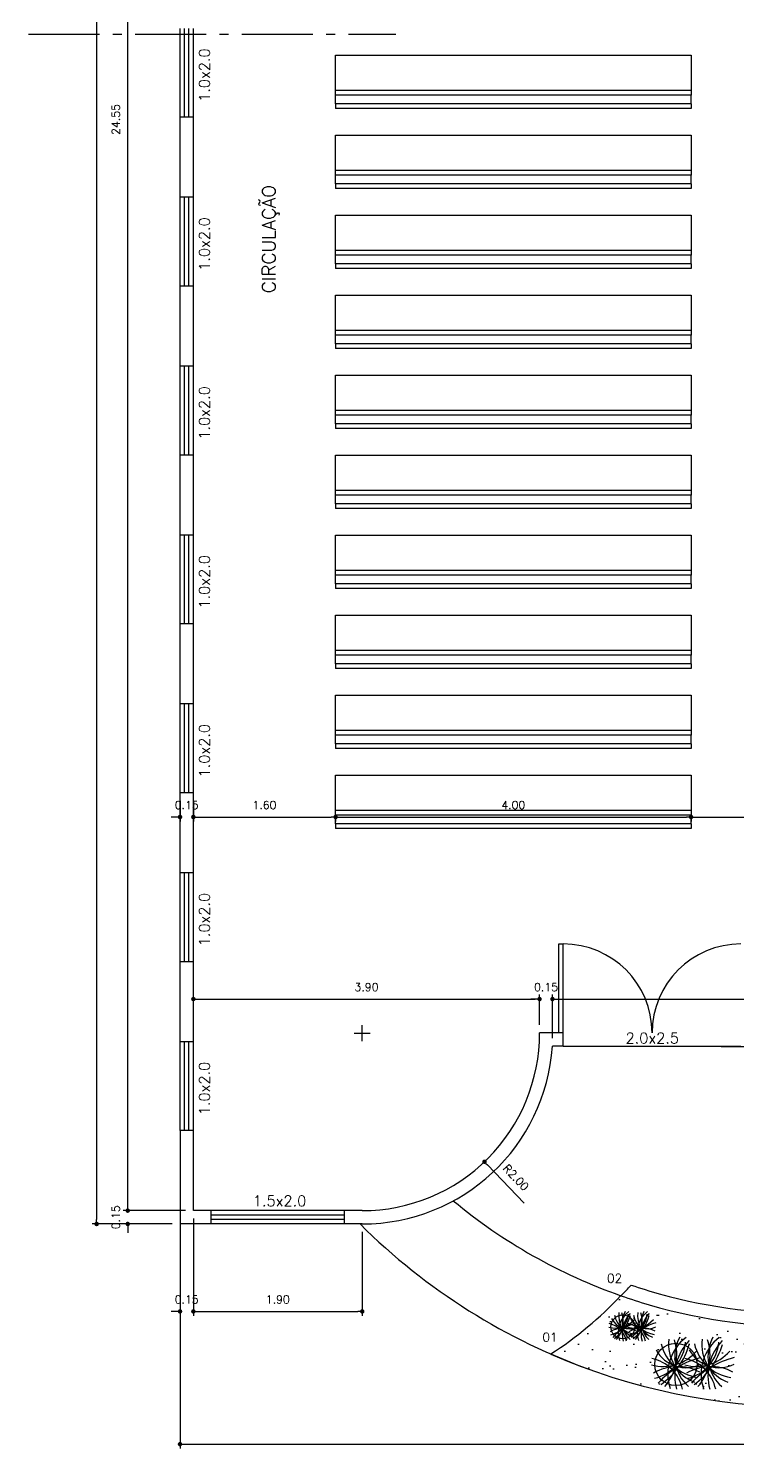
# Model space of a CAD drawing. Extents: x -230.3 to -156.5, y 53.3 to 122.6.
# Drawn here: x -175.35 to -167.37, y 76.69 to 92.67 of the extents above; entities that cross this region are included whole.
import ezdxf
from ezdxf.enums import TextEntityAlignment as Align

# ---------------------------------------------------------------- set-up
doc = ezdxf.new("R2010")
doc.units = 0
doc.header["$MEASUREMENT"] = 0
doc.linetypes.add('DASHDOT', pattern=[1.1, 0.8, -0.15, 0, -0.15])
doc.layers.get('DEFPOINTS').update_dxf_attribs({"linetype": 'CONTINUOUS'})
for name, color, linetype in [('ALVENARIA', 7, 'CONTINUOUS'), ('ALVENARIA1', 44, 'CONTINUOUS'), ('COTA', 1, 'CONTINUOUS'), ('HATCH', 30, 'CONTINUOUS'), ('JAPOR', 142, 'CONTINUOUS'), ('JARDIM', 90, 'CONTINUOUS'), ('TEXTO2', 40, 'CONTINUOUS'), ('TEXTO3', 3, 'CONTINUOUS')]:
    doc.layers.add(name, color=color, linetype=linetype)
doc.styles.add('SIMPLEX', font='SIMPLEX.SHX')
doc.dimstyles.new('DIM50', dxfattribs={"dimtxt": 0.09, "dimasz": 0.05, "dimexe": 0.05, "dimexo": 0.09, "dimgap": 0.09, "dimtad": 1, "dimzin": 0, "dimdsep": 46, "dimtxsty": 'SIMPLEX', "dimblk": 'DOT', "dimcen": 0.09, "dimadec": 0, "dimazin": 0, "dimtfac": 1, "dimtix": 1, "dimtofl": 0, "dimtmove": 2, "dimatfit": 3, "dimldrblk": 'DOT', "dimfxl": 1, "dimtolj": 1, "dimtzin": 0, "dimarcsym": 0})

# ---------------------------------------------------------------- blocks, each defined once
blk = doc.blocks.new('DOT')
at = {"layer": 'ALVENARIA', "color": 0, "linetype": 'ByBlock'}
blk.add_line((-0.5, 0), (-1, 0), dxfattribs=at)
at = {"layer": 'ALVENARIA', "color": 0, "linetype": 'ByBlock', "const_width": 0.5}
blk.add_lwpolyline([(-0.25, 0, 1), (0.25, 0, 1)], format="xyb", close=True, dxfattribs=at)
blk = doc.blocks.new('*D159')
at = {"layer": 'COTA', "color": 0, "lineweight": -2}
for p, q in [((-174.228, 79.417), (-174.228, 79.467)), ((-173.58, 79.367), (-174.278, 79.367)), ((-173.73, 79.217), (-174.278, 79.217)), ((-174.228, 79.167), (-174.228, 79.117))]:
    blk.add_line(p, q, dxfattribs=at)
at = {"layer": 'DEFPOINTS', "color": 0}
for p in [(-174.228, 79.367), (-173.49, 79.367), (-173.64, 79.217)]:
    blk.add_point(p, dxfattribs=at)
at = {"layer": 'COTA', "color": 0, "lineweight": -2, "xscale": 0.05, "yscale": 0.05, "zscale": 0.05}
for p, rotation in [((-174.228, 79.367), 270), ((-174.228, 79.217), 90)]:
    blk.add_blockref('DOT', p, dxfattribs=dict(at, rotation=rotation))
at = {"layer": 'COTA', "color": 0, "insert": (-174.363, 79.292), "char_height": 0.09, "attachment_point": 5, "rotation": 90, "style": 'SIMPLEX'}
blk.add_mtext('\\A1;0.15', dxfattribs=at)
blk = doc.blocks.new('*D160')
at = {"layer": 'COTA', "color": 0, "lineweight": -2}
for p, q in [((-173.58, 103.917), (-174.278, 103.917)), ((-174.228, 79.417), (-174.228, 103.867)), ((-173.58, 79.367), (-174.278, 79.367))]:
    blk.add_line(p, q, dxfattribs=at)
at = {"layer": 'DEFPOINTS', "color": 0}
for p in [(-174.228, 103.917), (-173.49, 103.917), (-173.49, 79.367)]:
    blk.add_point(p, dxfattribs=at)
at = {"layer": 'COTA', "color": 0, "lineweight": -2, "xscale": 0.05, "yscale": 0.05, "zscale": 0.05}
for p, rotation in [((-174.228, 103.917), 90), ((-174.228, 79.367), 270)]:
    blk.add_blockref('DOT', p, dxfattribs=dict(at, rotation=rotation))
at = {"layer": 'COTA', "color": 0, "insert": (-174.363, 91.642), "char_height": 0.09, "attachment_point": 5, "rotation": 90, "style": 'SIMPLEX'}
blk.add_mtext('\\A1;24.55', dxfattribs=at)
blk = doc.blocks.new('*D166')
at = {"layer": 'COTA', "color": 0, "lineweight": -2}
for p, q in [((-173.73, 107.217), (-174.628, 107.217)), ((-174.578, 107.167), (-174.578, 79.267)), ((-173.73, 79.217), (-174.628, 79.217))]:
    blk.add_line(p, q, dxfattribs=at)
at = {"layer": 'DEFPOINTS', "color": 0}
for p in [(-173.64, 107.217), (-174.578, 79.217), (-173.64, 79.217)]:
    blk.add_point(p, dxfattribs=at)
at = {"layer": 'COTA', "color": 0, "lineweight": -2, "xscale": 0.05, "yscale": 0.05, "zscale": 0.05}
for p, rotation in [((-174.578, 107.217), 90), ((-174.578, 79.217), 270)]:
    blk.add_blockref('DOT', p, dxfattribs=dict(at, rotation=rotation))
at = {"layer": 'COTA', "color": 0, "insert": (-174.713, 93.217), "char_height": 0.09, "attachment_point": 5, "rotation": 90, "style": 'SIMPLEX'}
blk.add_mtext('\\A1;28.00', dxfattribs=at)
blk = doc.blocks.new('*D170')
at = {"layer": 'COTA', "color": 0, "lineweight": -2}
for p, q in [((-171.68, 81.362), (-171.5, 81.362)), ((-171.59, 81.272), (-171.59, 81.452)), ((-169.77, 79.45), (-170.18, 79.881))]:
    blk.add_line(p, q, dxfattribs=at)
at = {"layer": 'DEFPOINTS', "color": 0}
for p in [(-171.59, 81.362), (-170.215, 79.917)]:
    blk.add_point(p, dxfattribs=at)
at = {"layer": 'COTA', "color": 0, "lineweight": -2, "xscale": 0.05, "yscale": 0.05, "zscale": 0.05, "rotation": 133.5807314529287}
blk.add_blockref('DOT', (-170.215, 79.917), dxfattribs=at)
at = {"layer": 'COTA', "color": 0, "insert": (-169.86, 79.74), "char_height": 0.09, "attachment_point": 5, "rotation": 313.5807, "style": 'SIMPLEX'}
blk.add_mtext('\\A1;R2.00', dxfattribs=at)
blk = doc.blocks.new('*D175')
at = {"layer": 'COTA', "color": 0, "lineweight": -2}
for p, q in [((-173.49, 79.277), (-173.49, 78.183)), ((-173.64, 79.127), (-173.64, 78.183)), ((-173.69, 78.233), (-173.74, 78.233)), ((-173.44, 78.233), (-173.39, 78.233))]:
    blk.add_line(p, q, dxfattribs=at)
at = {"layer": 'DEFPOINTS', "color": 0}
for p in [(-173.49, 79.367), (-173.64, 79.217), (-173.49, 78.233)]:
    blk.add_point(p, dxfattribs=at)
at = {"layer": 'COTA', "color": 0, "lineweight": -2, "xscale": 0.05, "yscale": 0.05, "zscale": 0.05}
blk.add_blockref('DOT', (-173.64, 78.233), dxfattribs=at)
at = {"layer": 'COTA', "color": 0, "lineweight": -2, "xscale": 0.05, "yscale": 0.05, "zscale": 0.05, "rotation": 180}
blk.add_blockref('DOT', (-173.49, 78.233), dxfattribs=at)
at = {"layer": 'COTA', "color": 0, "insert": (-173.565, 78.368), "char_height": 0.09, "attachment_point": 5, "style": 'SIMPLEX'}
blk.add_mtext('\\A1;0.15', dxfattribs=at)
blk = doc.blocks.new('*D176')
at = {"layer": 'COTA', "color": 0, "lineweight": -2}
for p, q in [((-173.49, 79.277), (-173.49, 78.183)), ((-171.59, 79.127), (-171.59, 78.183)), ((-173.44, 78.233), (-171.64, 78.233))]:
    blk.add_line(p, q, dxfattribs=at)
at = {"layer": 'DEFPOINTS', "color": 0}
for p in [(-173.49, 79.367), (-171.59, 79.217), (-171.59, 78.233)]:
    blk.add_point(p, dxfattribs=at)
at = {"layer": 'COTA', "color": 0, "lineweight": -2, "xscale": 0.05, "yscale": 0.05, "zscale": 0.05, "rotation": 180}
blk.add_blockref('DOT', (-173.49, 78.233), dxfattribs=at)
at = {"layer": 'COTA', "color": 0, "lineweight": -2, "xscale": 0.05, "yscale": 0.05, "zscale": 0.05}
blk.add_blockref('DOT', (-171.59, 78.233), dxfattribs=at)
at = {"layer": 'COTA', "color": 0, "insert": (-172.54, 78.368), "char_height": 0.09, "attachment_point": 5, "style": 'SIMPLEX'}
blk.add_mtext('\\A1;1.90', dxfattribs=at)
blk = doc.blocks.new('*D177')
at = {"layer": 'COTA', "color": 0, "lineweight": -2}
for p, q in [((-173.64, 79.277), (-173.64, 76.69)), ((-159.64, 79.127), (-159.64, 76.69)), ((-173.59, 76.74), (-159.69, 76.74))]:
    blk.add_line(p, q, dxfattribs=at)
at = {"layer": 'DEFPOINTS', "color": 0}
for p in [(-173.64, 79.367), (-159.64, 79.217), (-159.64, 76.74)]:
    blk.add_point(p, dxfattribs=at)
at = {"layer": 'COTA', "color": 0, "lineweight": -2, "xscale": 0.05, "yscale": 0.05, "zscale": 0.05, "rotation": 180}
blk.add_blockref('DOT', (-173.64, 76.74), dxfattribs=at)
at = {"layer": 'COTA', "color": 0, "lineweight": -2, "xscale": 0.05, "yscale": 0.05, "zscale": 0.05}
blk.add_blockref('DOT', (-159.64, 76.74), dxfattribs=at)
at = {"layer": 'COTA', "color": 0, "insert": (-166.64, 76.875), "char_height": 0.09, "attachment_point": 5, "style": 'SIMPLEX'}
blk.add_mtext('\\A1;14.00', dxfattribs=at)
blk = doc.blocks.new('*D181')
at = {"layer": 'COTA', "color": 0, "lineweight": -2}
for p, q in [((-173.49, 81.357), (-173.49, 81.797)), ((-173.44, 81.747), (-169.645, 81.747)), ((-169.595, 81.457), (-169.595, 81.797))]:
    blk.add_line(p, q, dxfattribs=at)
at = {"layer": 'DEFPOINTS', "color": 0}
for p in [(-169.595, 81.747), (-169.595, 81.367), (-173.49, 81.267)]:
    blk.add_point(p, dxfattribs=at)
at = {"layer": 'COTA', "color": 0, "lineweight": -2, "xscale": 0.05, "yscale": 0.05, "zscale": 0.05, "rotation": 180}
blk.add_blockref('DOT', (-173.49, 81.747), dxfattribs=at)
at = {"layer": 'COTA', "color": 0, "lineweight": -2, "xscale": 0.05, "yscale": 0.05, "zscale": 0.05}
blk.add_blockref('DOT', (-169.595, 81.747), dxfattribs=at)
at = {"layer": 'COTA', "color": 0, "insert": (-171.542, 81.882), "char_height": 0.09, "attachment_point": 5, "style": 'SIMPLEX'}
blk.add_mtext('\\A1;3.90', dxfattribs=at)
blk = doc.blocks.new('*D182')
at = {"layer": 'COTA', "color": 0, "lineweight": -2}
for p, q in [((-169.645, 81.747), (-169.695, 81.747)), ((-169.595, 81.457), (-169.595, 81.797)), ((-169.45, 81.307), (-169.45, 81.797)), ((-169.4, 81.747), (-169.35, 81.747))]:
    blk.add_line(p, q, dxfattribs=at)
at = {"layer": 'DEFPOINTS', "color": 0}
for p in [(-169.45, 81.747), (-169.595, 81.367), (-169.45, 81.217)]:
    blk.add_point(p, dxfattribs=at)
at = {"layer": 'COTA', "color": 0, "lineweight": -2, "xscale": 0.05, "yscale": 0.05, "zscale": 0.05}
blk.add_blockref('DOT', (-169.595, 81.747), dxfattribs=at)
at = {"layer": 'COTA', "color": 0, "lineweight": -2, "xscale": 0.05, "yscale": 0.05, "zscale": 0.05, "rotation": 180}
blk.add_blockref('DOT', (-169.45, 81.747), dxfattribs=at)
at = {"layer": 'COTA', "color": 0, "insert": (-169.522, 81.882), "char_height": 0.09, "attachment_point": 5, "style": 'SIMPLEX'}
blk.add_mtext('\\A1;0.15', dxfattribs=at)
blk = doc.blocks.new('*D183')
at = {"layer": 'COTA', "color": 0, "lineweight": -2}
for p, q in [((-169.45, 81.307), (-169.45, 81.797)), ((-169.4, 81.747), (-163.88, 81.747)), ((-163.83, 81.307), (-163.83, 81.797))]:
    blk.add_line(p, q, dxfattribs=at)
at = {"layer": 'DEFPOINTS', "color": 0}
for p in [(-163.83, 81.747), (-169.45, 81.217), (-163.83, 81.217)]:
    blk.add_point(p, dxfattribs=at)
at = {"layer": 'COTA', "color": 0, "lineweight": -2, "xscale": 0.05, "yscale": 0.05, "zscale": 0.05, "rotation": 180}
blk.add_blockref('DOT', (-169.45, 81.747), dxfattribs=at)
at = {"layer": 'COTA', "color": 0, "lineweight": -2, "xscale": 0.05, "yscale": 0.05, "zscale": 0.05}
blk.add_blockref('DOT', (-163.83, 81.747), dxfattribs=at)
at = {"layer": 'COTA', "color": 0, "insert": (-166.64, 81.882), "char_height": 0.09, "attachment_point": 5, "style": 'SIMPLEX'}
blk.add_mtext('\\A1;5.62', dxfattribs=at)
blk = doc.blocks.new('*D187')
at = {"layer": 'COTA', "color": 0, "lineweight": -2}
for p, q in [((-167.55, 81.212), (-167.058, 81.212)), ((-167.108, 78.275), (-167.108, 81.162)), ((-166.821, 78.225), (-167.158, 78.225))]:
    blk.add_line(p, q, dxfattribs=at)
at = {"layer": 'DEFPOINTS', "color": 0}
for p in [(-167.64, 81.212), (-167.108, 81.212), (-166.731, 78.225)]:
    blk.add_point(p, dxfattribs=at)
at = {"layer": 'COTA', "color": 0, "lineweight": -2, "xscale": 0.05, "yscale": 0.05, "zscale": 0.05}
for p, rotation in [((-167.108, 81.212), 90), ((-167.108, 78.225), 270)]:
    blk.add_blockref('DOT', p, dxfattribs=dict(at, rotation=rotation))
at = {"layer": 'COTA', "color": 0, "insert": (-167.243, 79.719), "char_height": 0.09, "attachment_point": 5, "rotation": 90, "style": 'SIMPLEX'}
blk.add_mtext('\\A1;2.99', dxfattribs=at)
blk = doc.blocks.new('*D192')
at = {"layer": 'COTA', "color": 0, "lineweight": -2}
for p, q in [((-173.64, 83.977), (-173.64, 83.745)), ((-173.49, 83.977), (-173.49, 83.745)), ((-173.69, 83.795), (-173.74, 83.795)), ((-173.44, 83.795), (-173.39, 83.795))]:
    blk.add_line(p, q, dxfattribs=at)
at = {"layer": 'DEFPOINTS', "color": 0}
for p in [(-173.64, 84.067), (-173.49, 84.067), (-173.49, 83.795)]:
    blk.add_point(p, dxfattribs=at)
at = {"layer": 'COTA', "color": 0, "lineweight": -2, "xscale": 0.05, "yscale": 0.05, "zscale": 0.05}
blk.add_blockref('DOT', (-173.64, 83.795), dxfattribs=at)
at = {"layer": 'COTA', "color": 0, "lineweight": -2, "xscale": 0.05, "yscale": 0.05, "zscale": 0.05, "rotation": 180}
blk.add_blockref('DOT', (-173.49, 83.795), dxfattribs=at)
at = {"layer": 'COTA', "color": 0, "insert": (-173.565, 83.93), "char_height": 0.09, "attachment_point": 5, "style": 'SIMPLEX'}
blk.add_mtext('\\A1;0.15', dxfattribs=at)
blk = doc.blocks.new('*D193')
at = {"layer": 'COTA', "color": 0, "lineweight": -2}
for p, q in [((-173.49, 83.977), (-173.49, 83.745)), ((-173.44, 83.795), (-171.94, 83.795)), ((-171.89, 83.777), (-171.89, 83.745))]:
    blk.add_line(p, q, dxfattribs=at)
at = {"layer": 'DEFPOINTS', "color": 0}
for p in [(-173.49, 84.067), (-171.89, 83.867), (-171.89, 83.795)]:
    blk.add_point(p, dxfattribs=at)
at = {"layer": 'COTA', "color": 0, "lineweight": -2, "xscale": 0.05, "yscale": 0.05, "zscale": 0.05, "rotation": 180}
blk.add_blockref('DOT', (-173.49, 83.795), dxfattribs=at)
at = {"layer": 'COTA', "color": 0, "lineweight": -2, "xscale": 0.05, "yscale": 0.05, "zscale": 0.05}
blk.add_blockref('DOT', (-171.89, 83.795), dxfattribs=at)
at = {"layer": 'COTA', "color": 0, "insert": (-172.69, 83.93), "char_height": 0.09, "attachment_point": 5, "style": 'SIMPLEX'}
blk.add_mtext('\\A1;1.60', dxfattribs=at)
blk = doc.blocks.new('*D194')
at = {"layer": 'COTA', "color": 0, "lineweight": -2}
for p, q in [((-171.89, 83.777), (-171.89, 83.745)), ((-171.84, 83.795), (-167.94, 83.795)), ((-167.89, 83.777), (-167.89, 83.745))]:
    blk.add_line(p, q, dxfattribs=at)
at = {"layer": 'DEFPOINTS', "color": 0}
for p in [(-171.89, 83.867), (-167.89, 83.867), (-167.89, 83.795)]:
    blk.add_point(p, dxfattribs=at)
at = {"layer": 'COTA', "color": 0, "lineweight": -2, "xscale": 0.05, "yscale": 0.05, "zscale": 0.05, "rotation": 180}
blk.add_blockref('DOT', (-171.89, 83.795), dxfattribs=at)
at = {"layer": 'COTA', "color": 0, "lineweight": -2, "xscale": 0.05, "yscale": 0.05, "zscale": 0.05}
blk.add_blockref('DOT', (-167.89, 83.795), dxfattribs=at)
at = {"layer": 'COTA', "color": 0, "insert": (-169.89, 83.93), "char_height": 0.09, "attachment_point": 5, "style": 'SIMPLEX'}
blk.add_mtext('\\A1;4.00', dxfattribs=at)
blk = doc.blocks.new('*D195')
at = {"layer": 'COTA', "color": 0, "lineweight": -2}
for p, q in [((-167.89, 83.777), (-167.89, 83.745)), ((-167.84, 83.795), (-165.44, 83.795)), ((-165.39, 83.777), (-165.39, 83.745))]:
    blk.add_line(p, q, dxfattribs=at)
at = {"layer": 'DEFPOINTS', "color": 0}
for p in [(-167.89, 83.867), (-165.39, 83.867), (-165.39, 83.795)]:
    blk.add_point(p, dxfattribs=at)
at = {"layer": 'COTA', "color": 0, "lineweight": -2, "xscale": 0.05, "yscale": 0.05, "zscale": 0.05, "rotation": 180}
blk.add_blockref('DOT', (-167.89, 83.795), dxfattribs=at)
at = {"layer": 'COTA', "color": 0, "lineweight": -2, "xscale": 0.05, "yscale": 0.05, "zscale": 0.05}
blk.add_blockref('DOT', (-165.39, 83.795), dxfattribs=at)
at = {"layer": 'COTA', "color": 0, "insert": (-166.64, 83.93), "char_height": 0.09, "attachment_point": 5, "style": 'SIMPLEX'}
blk.add_mtext('\\A1;2.50', dxfattribs=at)

msp = doc.modelspace()

# ---------------------------------------------------------------- hatches: boundary and pattern name
at = {"layer": 'JARDIM'}
h = msp.add_hatch(dxfattribs=at)
h.set_pattern_fill('AR-SAND', color=256, scale=0.2, style=0)
h.set_pattern_definition([(37.5, (28.5661, -12.92603), (-0.01259867, 0.38536475), [0, -0.304, 0, -0.34, 0, -0.325]), (7.5, (28.5661, -12.92603), (0.3539553, 0.5644292), [0, -0.164, 0, -0.274, 0, -0.105]), (327.5, (28.3201, -12.92603), (0.62282837, 0.0011318), [0, -0.1, 0, -0.36, 0, -0.47]), (317.5, (28.3201, -12.92603), (0.6012253, 0.1755351), [0, -0.05, 0, -0.236, 0, -0.27])])
h.paths.add_polyline_path([(-163.812, 77.754, -0.062084), (-164.6, 78.41, -0.013639), (-164.919, 78.308, -0.142725), (-168.36, 78.308, -0.013639), (-168.68, 78.41, -0.062084), (-169.468, 77.754, 0.209352)])
h.paths.add_polyline_path([(-166.486, 77.534, -0.002161), (-166.484, 77.536, -0.002823), (-166.484, 77.533, -0.146758), (-166.427, 77.481, 0.021245), (-166.411, 77.498, 0.069163), (-166.371, 77.431, -0.076944), (-166.334, 77.512, -0.014578), (-166.33, 77.527, -0.095675), (-166.332, 77.411, 0.001619), (-166.33, 77.411, -0.106848), (-166.271, 77.536, -0.133367), (-166.325, 77.413, 0.026735), (-166.297, 77.424, -0.016426), (-166.314, 77.398, -0.046329), (-166.257, 77.391, -0.066861), (-166.315, 77.396, -0.019552), (-166.338, 77.367, 0.006687), (-166.338, 77.358, 0.005097), (-166.341, 77.362, -0.00795), (-166.351, 77.351, -0.045961), (-166.379, 77.301, -0.042346), (-166.383, 77.351, 0.031568), (-166.435, 77.303, -0.01891), (-166.453, 77.311, -0.6501), (-166.679, 77.412, -0.550393)], flags=16)
h.paths.add_polyline_path([(-166.546, 77.512, -0.014578), (-166.543, 77.527, -0.097754), (-166.545, 77.408, 0.007837), (-166.543, 77.4, 0.011576), (-166.534, 77.398, -0.052184), (-166.47, 77.391, -0.066861), (-166.528, 77.396, -0.030703), (-166.564, 77.351, -0.045961), (-166.591, 77.301, -0.191317)], flags=0)
h.paths.add_polyline_path([(-167.558, 77.601, -0.066861), (-167.659, 77.61, -0.019552), (-167.699, 77.558, 0.006687), (-167.7, 77.542, 0.005097), (-167.705, 77.549, -0.00795), (-167.723, 77.529, -0.045961), (-167.771, 77.443, -0.042346), (-167.778, 77.529, 0.031568), (-167.87, 77.446, -0.01891), (-167.901, 77.46, -0.6501), (-168.299, 77.637, -0.550393), (-167.959, 77.852, -0.002161), (-167.956, 77.856, -0.002823), (-167.957, 77.851, -0.146758), (-167.856, 77.758, 0.021245), (-167.828, 77.789, 0.069163), (-167.758, 77.671, -0.076944), (-167.692, 77.814, -0.014578), (-167.686, 77.84, -0.095675), (-167.689, 77.635, 0.001619), (-167.686, 77.636, -0.106848), (-167.582, 77.856, -0.133367), (-167.676, 77.639, 0.026735), (-167.627, 77.658, -0.016426), (-167.657, 77.612, -0.046329)], flags=16)
h.paths.add_polyline_path([(-166.18, 77.693, -0.550393), (-165.849, 77.903, -0.002161), (-165.846, 77.907, -0.002823), (-165.846, 77.902, -0.146758), (-165.748, 77.812, 0.021245), (-165.72, 77.842, 0.069163), (-165.652, 77.727, -0.076944), (-165.587, 77.866, -0.014578), (-165.582, 77.891, -0.095675), (-165.585, 77.691, 0.001619), (-165.582, 77.692, -0.106848), (-165.481, 77.907, -0.133367), (-165.573, 77.695, 0.026735), (-165.524, 77.714, -0.016426), (-165.554, 77.669, -0.046329), (-165.457, 77.657, -0.066861), (-165.555, 77.666, -0.019552), (-165.594, 77.615, 0.006687), (-165.595, 77.6, 0.005097), (-165.601, 77.607, -0.00795), (-165.618, 77.588, -0.045961), (-165.665, 77.503, -0.042346), (-165.672, 77.588, 0.031568), (-165.762, 77.506, -0.01891), (-165.792, 77.521, -0.6501)], flags=16)
h.paths.add_polyline_path([(-165.953, 77.866, -0.014578), (-165.947, 77.891, -0.097754), (-165.951, 77.687, 0.007837), (-165.948, 77.674, 0.011576), (-165.931, 77.669, -0.052184), (-165.822, 77.657, -0.066861), (-165.921, 77.666, -0.030703), (-165.983, 77.588, -0.045961), (-166.03, 77.503, -0.191317)], flags=0)
h.paths.add_polyline_path([(-168.033, 77.61, -0.030703), (-168.097, 77.529, -0.045961), (-168.145, 77.443, -0.191317), (-168.066, 77.814, -0.014578), (-168.06, 77.84, -0.097754), (-168.064, 77.631, 0.007837), (-168.061, 77.617, 0.011576), (-168.044, 77.612, -0.052184), (-167.932, 77.601, -0.066861)], flags=16)
h.paths.add_polyline_path([(-168.372, 78.038, -0.066861), (-168.429, 78.043, -0.019552), (-168.452, 78.013, 0.006687), (-168.453, 78.005, 0.005097), (-168.456, 78.009, -0.00795), (-168.466, 77.997, -0.045961), (-168.493, 77.948, -0.042346), (-168.497, 77.997, 0.031568), (-168.55, 77.95, -0.01891), (-168.567, 77.958, -0.6501), (-168.793, 78.059, -0.550393), (-168.6, 78.181, -0.002161), (-168.598, 78.183, -0.002823), (-168.599, 78.18, -0.146758), (-168.542, 78.128, 0.021245), (-168.525, 78.145, 0.069163), (-168.486, 78.078, -0.076944), (-168.448, 78.159, -0.014578), (-168.445, 78.174, -0.095675), (-168.447, 78.058, 0.001619), (-168.445, 78.058, -0.106848), (-168.386, 78.183, -0.133367), (-168.439, 78.06, 0.026735), (-168.411, 78.071, -0.016426), (-168.428, 78.044, -0.046329)], flags=16)
h.paths.add_polyline_path([(-168.584, 78.038, -0.066861), (-168.642, 78.043, -0.030703), (-168.678, 77.997, -0.045961), (-168.706, 77.948, -0.191317), (-168.661, 78.159, -0.014578), (-168.657, 78.174, -0.097754), (-168.66, 78.055, 0.007837), (-168.658, 78.047, 0.011576), (-168.648, 78.045, -0.052184)], flags=0)
h.paths.add_polyline_path([(-164.889, 78.073, -0.002161), (-164.887, 78.075, -0.002823), (-164.888, 78.072, -0.146758), (-164.831, 78.02, 0.021245), (-164.814, 78.037, 0.069163), (-164.775, 77.97, -0.076944), (-164.737, 78.051, -0.014578), (-164.734, 78.066, -0.095675), (-164.736, 77.95, 0.001619), (-164.734, 77.95, -0.106848), (-164.675, 78.075, -0.133367), (-164.728, 77.952, 0.026735), (-164.7, 77.963, -0.016426), (-164.717, 77.937, -0.046329), (-164.661, 77.93, -0.066861), (-164.718, 77.935, -0.019552), (-164.741, 77.906, 0.006687), (-164.742, 77.897, 0.005097), (-164.745, 77.901, -0.00795), (-164.755, 77.889, -0.045961), (-164.782, 77.84, -0.042346), (-164.786, 77.89, 0.031568), (-164.839, 77.842, -0.01891), (-164.856, 77.85, -0.6501), (-165.082, 77.951, -0.550393)], flags=16)
h.paths.add_polyline_path([(-164.95, 78.051, -0.014578), (-164.946, 78.066, -0.097754), (-164.949, 77.947, 0.007837), (-164.947, 77.939, 0.011576), (-164.937, 77.937, -0.052184), (-164.874, 77.93, -0.066861), (-164.931, 77.935, -0.030703), (-164.967, 77.889, -0.045961), (-164.995, 77.84, -0.191317)], flags=0)
h.paths.add_polyline_path([(-166.942, 77.639), (-166.936, 78.049), (-166.801, 78.047), (-166.807, 77.637)], flags=24)

# ---------------------------------------------------------------- linework, layer by layer
at = {"layer": 'ALVENARIA', "linetype": 'DASHDOT'}
msp.add_line((-175.346, 92.603), (-171.211, 92.603), dxfattribs=at)
at = {"layer": 'ALVENARIA'}
for p, q in [((-173.49, 91.667), (-173.64, 91.667)), ((-173.64, 90.767), (-173.64, 91.667)), ((-173.49, 90.767), (-173.49, 91.667)), ((-173.49, 90.767), (-173.64, 90.767)), ((-173.49, 89.767), (-173.64, 89.767)), ((-173.64, 88.867), (-173.64, 89.767)), ((-173.49, 88.867), (-173.49, 89.767)), ((-173.49, 88.867), (-173.64, 88.867)), ((-173.64, 86.967), (-173.64, 87.867)), ((-173.49, 87.867), (-173.64, 87.867)), ((-173.49, 86.967), (-173.49, 87.867)), ((-173.49, 86.967), (-173.64, 86.967)), ((-173.64, 85.067), (-173.64, 85.967)), ((-173.49, 85.967), (-173.64, 85.967)), ((-173.49, 85.067), (-173.49, 85.967)), ((-173.49, 85.067), (-173.64, 85.067)), ((-173.64, 83.167), (-173.64, 84.067)), ((-173.49, 84.067), (-173.64, 84.067)), ((-173.49, 83.167), (-173.49, 84.067)), ((-173.49, 83.167), (-173.64, 83.167)), ((-173.64, 81.267), (-173.64, 82.167)), ((-173.49, 82.167), (-173.64, 82.167)), ((-173.49, 81.267), (-173.49, 82.167)), ((-169.329, 81.367), (-169.595, 81.367)), ((-169.329, 81.217), (-169.329, 81.367)), ((-173.49, 81.267), (-173.64, 81.267)), ((-169.329, 81.217), (-169.45, 81.217)), ((-173.64, 80.267), (-173.64, 79.217)), ((-173.49, 80.267), (-173.64, 80.267)), ((-173.49, 79.367), (-173.49, 80.267)), ((-173.29, 79.367), (-173.49, 79.367)), ((-173.29, 79.217), (-173.29, 79.367)), ((-171.79, 79.222), (-171.79, 79.372)), ((-171.59, 79.367), (-171.79, 79.367)), ((-173.29, 79.217), (-173.64, 79.217)), ((-171.59, 79.217), (-171.79, 79.217))]:
    msp.add_line(p, q, dxfattribs=at)
for centre, radius, start, end in [((-171.59, 81.362), 1.995, 270, 0.1388), ((-171.59, 81.362), 2.145, 270, 356.1197), ((-171.59, 81.362), 4.145, 314.5924, 316.8844), ((-166.64, 84.212), 6, 251.2955, 254.4579), ((-166.64, 84.212), 6, 254.4579, 288.7045), ((-166.64, 84.212), 6.15, 250.629, 253.7546), ((-166.64, 84.212), 6.15, 253.7546, 289.371)]:
    msp.add_arc(centre, radius, start, end, dxfattribs=at)
at = {"layer": 'ALVENARIA1'}
msp.add_line((-169.329, 81.217), (-167.329, 81.217), dxfattribs=at)
for centre, radius, start, end in [((-166.64, 84.212), 6.15, 230.3396, 250.629), ((-166.64, 84.212), 7.05, 225.1158, 250.629), ((-171.706, 81.244), 4.145, 302.6739, 316.8844), ((-166.64, 84.212), 7.05, 246.3515, 293.6485)]:
    msp.add_arc(centre, radius, start, end, dxfattribs=at)
at = {"layer": 'HATCH'}
for p, q in [((-171.89, 92.367), (-167.89, 92.367)), ((-171.89, 91.917), (-171.89, 92.367)), ((-167.89, 92.367), (-167.89, 91.917)), ((-167.89, 91.967), (-171.89, 91.967)), ((-167.89, 91.917), (-171.89, 91.917)), ((-171.89, 91.817), (-171.89, 91.917)), ((-167.89, 91.817), (-167.89, 91.917)), ((-167.89, 91.817), (-171.89, 91.817)), ((-171.89, 91.817), (-171.89, 91.767)), ((-167.89, 91.767), (-171.89, 91.767)), ((-167.89, 91.817), (-167.89, 91.767)), ((-171.89, 91.467), (-167.89, 91.467)), ((-171.89, 91.017), (-171.89, 91.467)), ((-167.89, 91.467), (-167.89, 91.017)), ((-167.89, 91.067), (-171.89, 91.067)), ((-167.89, 91.017), (-171.89, 91.017)), ((-171.89, 90.917), (-171.89, 91.017)), ((-167.89, 90.917), (-171.89, 90.917)), ((-171.89, 90.917), (-171.89, 90.867)), ((-167.89, 90.917), (-167.89, 91.017)), ((-167.89, 90.917), (-167.89, 90.867)), ((-167.89, 90.867), (-171.89, 90.867)), ((-171.89, 90.567), (-167.89, 90.567)), ((-171.89, 90.117), (-171.89, 90.567)), ((-167.89, 90.567), (-167.89, 90.117)), ((-167.89, 90.167), (-171.89, 90.167)), ((-167.89, 90.117), (-171.89, 90.117)), ((-171.89, 90.017), (-171.89, 90.117)), ((-167.89, 90.017), (-167.89, 90.117)), ((-167.89, 90.017), (-171.89, 90.017)), ((-171.89, 90.017), (-171.89, 89.967)), ((-167.89, 89.967), (-171.89, 89.967)), ((-167.89, 90.017), (-167.89, 89.967)), ((-171.89, 89.667), (-167.89, 89.667)), ((-171.89, 89.217), (-171.89, 89.667)), ((-167.89, 89.667), (-167.89, 89.217)), ((-167.89, 89.267), (-171.89, 89.267)), ((-167.89, 89.217), (-171.89, 89.217)), ((-171.89, 89.117), (-171.89, 89.217)), ((-167.89, 89.117), (-167.89, 89.217)), ((-167.89, 89.117), (-171.89, 89.117)), ((-171.89, 89.117), (-171.89, 89.067)), ((-167.89, 89.067), (-171.89, 89.067)), ((-167.89, 89.117), (-167.89, 89.067)), ((-171.89, 88.767), (-167.89, 88.767)), ((-171.89, 88.317), (-171.89, 88.767)), ((-167.89, 88.767), (-167.89, 88.317)), ((-167.89, 88.367), (-171.89, 88.367)), ((-167.89, 88.317), (-171.89, 88.317)), ((-171.89, 88.217), (-171.89, 88.317)), ((-167.89, 88.217), (-171.89, 88.217)), ((-171.89, 88.217), (-171.89, 88.167)), ((-167.89, 88.217), (-167.89, 88.317)), ((-167.89, 88.217), (-167.89, 88.167)), ((-167.89, 88.167), (-171.89, 88.167)), ((-171.89, 87.867), (-167.89, 87.867)), ((-171.89, 87.417), (-171.89, 87.867)), ((-167.89, 87.867), (-167.89, 87.417)), ((-167.89, 87.467), (-171.89, 87.467)), ((-167.89, 87.417), (-171.89, 87.417)), ((-171.89, 87.317), (-171.89, 87.417)), ((-167.89, 87.317), (-167.89, 87.417)), ((-167.89, 87.317), (-171.89, 87.317)), ((-171.89, 87.317), (-171.89, 87.267)), ((-167.89, 87.267), (-171.89, 87.267)), ((-167.89, 87.317), (-167.89, 87.267)), ((-171.89, 86.967), (-167.89, 86.967)), ((-171.89, 86.517), (-171.89, 86.967)), ((-167.89, 86.967), (-167.89, 86.517)), ((-167.89, 86.567), (-171.89, 86.567)), ((-167.89, 86.517), (-171.89, 86.517)), ((-171.89, 86.417), (-171.89, 86.517)), ((-167.89, 86.417), (-167.89, 86.517)), ((-167.89, 86.417), (-171.89, 86.417)), ((-171.89, 86.417), (-171.89, 86.367)), ((-167.89, 86.367), (-171.89, 86.367)), ((-167.89, 86.417), (-167.89, 86.367)), ((-171.89, 86.067), (-167.89, 86.067)), ((-171.89, 85.617), (-171.89, 86.067)), ((-167.89, 86.067), (-167.89, 85.617)), ((-167.89, 85.667), (-171.89, 85.667)), ((-167.89, 85.617), (-171.89, 85.617)), ((-171.89, 85.517), (-171.89, 85.617)), ((-167.89, 85.517), (-171.89, 85.517)), ((-171.89, 85.517), (-171.89, 85.467)), ((-167.89, 85.517), (-167.89, 85.617)), ((-167.89, 85.517), (-167.89, 85.467)), ((-167.89, 85.467), (-171.89, 85.467)), ((-171.89, 85.167), (-167.89, 85.167)), ((-171.89, 84.717), (-171.89, 85.167)), ((-167.89, 85.167), (-167.89, 84.717)), ((-167.89, 84.767), (-171.89, 84.767)), ((-167.89, 84.717), (-171.89, 84.717)), ((-171.89, 84.617), (-171.89, 84.717)), ((-167.89, 84.617), (-167.89, 84.717)), ((-167.89, 84.617), (-171.89, 84.617)), ((-171.89, 84.617), (-171.89, 84.567)), ((-167.89, 84.567), (-171.89, 84.567)), ((-167.89, 84.617), (-167.89, 84.567)), ((-171.89, 84.267), (-167.89, 84.267)), ((-171.89, 83.817), (-171.89, 84.267)), ((-167.89, 84.267), (-167.89, 83.817)), ((-167.89, 83.867), (-171.89, 83.867)), ((-167.89, 83.817), (-171.89, 83.817)), ((-171.89, 83.717), (-171.89, 83.817)), ((-167.89, 83.717), (-167.89, 83.817)), ((-167.89, 83.717), (-171.89, 83.717)), ((-171.89, 83.717), (-171.89, 83.667)), ((-167.89, 83.667), (-171.89, 83.667)), ((-167.89, 83.717), (-167.89, 83.667))]:
    msp.add_line(p, q, dxfattribs=at)
at = {"layer": 'JAPOR'}
for p, q in [((-173.64, 91.667), (-173.64, 92.667)), ((-173.59, 91.667), (-173.59, 92.667)), ((-173.54, 91.667), (-173.54, 92.667)), ((-173.49, 91.667), (-173.49, 92.667)), ((-173.64, 89.767), (-173.64, 90.767)), ((-173.59, 89.767), (-173.59, 90.767)), ((-173.54, 89.767), (-173.54, 90.767)), ((-173.49, 89.767), (-173.49, 90.767)), ((-173.64, 87.867), (-173.64, 88.867)), ((-173.59, 87.867), (-173.59, 88.867)), ((-173.54, 87.867), (-173.54, 88.867)), ((-173.54, 87.867), (-173.54, 88.867)), ((-173.49, 87.867), (-173.49, 88.867)), ((-173.64, 85.967), (-173.64, 86.967)), ((-173.59, 85.967), (-173.59, 86.967)), ((-173.54, 85.967), (-173.54, 86.967)), ((-173.49, 85.967), (-173.49, 86.967)), ((-173.64, 84.067), (-173.64, 85.067)), ((-173.59, 84.067), (-173.59, 85.067)), ((-173.54, 84.067), (-173.54, 85.067)), ((-173.49, 84.067), (-173.49, 85.067)), ((-173.64, 82.167), (-173.64, 83.167)), ((-173.59, 82.167), (-173.59, 83.167)), ((-173.54, 82.167), (-173.54, 83.167)), ((-173.49, 82.167), (-173.49, 83.167)), ((-169.379, 81.367), (-169.379, 82.367)), ((-169.379, 82.367), (-169.329, 82.367)), ((-169.329, 81.367), (-169.329, 82.367)), ((-173.64, 80.267), (-173.64, 81.267)), ((-173.59, 80.267), (-173.59, 81.267)), ((-173.54, 80.267), (-173.54, 81.267)), ((-173.49, 80.267), (-173.49, 81.267)), ((-171.79, 79.367), (-173.29, 79.367)), ((-171.79, 79.317), (-173.29, 79.317)), ((-171.79, 79.267), (-173.29, 79.267)), ((-171.79, 79.217), (-173.29, 79.217))]:
    msp.add_line(p, q, dxfattribs=at)
for centre, start, end in [((-169.329, 81.367), 0, 90), ((-167.329, 81.367), 90, 180)]:
    msp.add_arc(centre, 1, start, end, dxfattribs=at)
at = {"layer": 'JARDIM'}
for centre, radius in [((-168.658, 78.059), 0.135), ((-168.061, 77.637), 0.238)]:
    msp.add_circle(centre, radius, dxfattribs=at)
for centre, radius, start, end in [((-168.74, 78.327), 0.281, 254.6842, 319.3279), ((-168.852, 78.22), 0.256, 283.0268, 355.7665), ((-168.594, 78.255), 0.217, 208.3634, 296.259), ((-169.032, 78.317), 0.477, 305.8105, 344.1154), ((-168.477, 78.254), 0.283, 193.1846, 261.312), ((-168.959, 78.12), 0.306, 318.4266, 18.1677), ((-168.417, 77.997), 0.292, 126.891, 198.3431), ((-168.447, 78.186), 0.258, 172.6099, 249.3531), ((-168.339, 77.984), 0.327, 136.1311, 194.9477), ((-168.41, 78.109), 0.255, 151.1844, 229.1335), ((-168.527, 78.327), 0.281, 254.6842, 319.3279), ((-168.639, 78.22), 0.256, 283.0268, 355.7665), ((-168.381, 78.255), 0.217, 208.3634, 296.259), ((-168.82, 78.317), 0.477, 305.8105, 344.1154), ((-168.264, 78.254), 0.283, 193.1846, 261.312), ((-168.746, 78.12), 0.306, 318.4266, 18.1677), ((-168.205, 77.997), 0.292, 126.891, 198.3431), ((-168.234, 78.186), 0.258, 172.6099, 249.3531), ((-168.197, 78.109), 0.255, 151.1844, 229.1335), ((-168.126, 77.984), 0.327, 136.1311, 194.9477), ((-168.865, 77.848), 0.254, 11.7783, 78.0078), ((-168.648, 77.737), 0.308, 62.3844, 119.9728), ((-168.359, 77.559), 0.562, 104.407, 137.2696), ((-168.653, 77.848), 0.254, 11.7783, 78.0078), ((-168.436, 77.737), 0.308, 62.3844, 119.9728), ((-168.146, 77.559), 0.562, 104.407, 137.2696), ((-168.402, 77.921), 0.451, 283.0268, 355.7665), ((-168.719, 78.091), 0.839, 305.8105, 344.1154), ((-167.742, 77.982), 0.498, 193.1846, 261.312), ((-168.59, 77.746), 0.539, 318.4266, 18.1677), ((-167.638, 77.529), 0.514, 126.891, 198.3431), ((-167.69, 77.862), 0.454, 172.6099, 249.3531), ((-167.499, 77.506), 0.575, 136.1311, 194.9477), ((-167.625, 77.727), 0.449, 151.1844, 229.1335), ((-168.028, 77.921), 0.451, 283.0268, 355.7665), ((-168.345, 78.091), 0.839, 305.8105, 344.1154), ((-167.368, 77.982), 0.498, 193.1846, 261.312), ((-168.216, 77.746), 0.539, 318.4266, 18.1677), ((-167.264, 77.529), 0.514, 126.891, 198.3431), ((-167.316, 77.862), 0.454, 172.6099, 249.3531), ((-167.125, 77.506), 0.575, 136.1311, 194.9477), ((-167.251, 77.727), 0.449, 151.1844, 229.1335), ((-168.205, 78.109), 0.495, 254.6842, 319.3279), ((-168.426, 77.266), 0.448, 11.7783, 78.0078), ((-167.948, 77.982), 0.382, 208.3634, 296.259), ((-167.535, 76.757), 0.988, 104.407, 137.2696), ((-167.831, 78.109), 0.495, 254.6842, 319.3279), ((-168.052, 77.266), 0.448, 11.7783, 78.0078), ((-167.574, 77.982), 0.382, 208.3634, 296.259), ((-167.161, 76.757), 0.988, 104.407, 137.2696), ((-168.044, 77.071), 0.541, 62.3844, 119.9728), ((-167.67, 77.071), 0.541, 62.3844, 119.9728)]:
    msp.add_arc(centre, radius, start, end, dxfattribs=at)

# ---------------------------------------------------------------- texts
at = {"layer": 'TEXTO2', "style": 'SIMPLEX'}
for p in [(-173.306, 92.141), (-173.306, 90.241), (-173.306, 88.341), (-173.306, 86.441), (-173.306, 84.541), (-173.306, 82.641), (-173.306, 80.741)]:
    msp.add_text('1.0x2.0', height=0.12, rotation=90, dxfattribs=at).set_placement(p, align=Align.CENTER)
for s, p in [('2.0x2.5', (-168.327, 81.248)), ('1.5x2.0', (-172.52, 79.417))]:
    msp.add_text(s, height=0.12, dxfattribs=at).set_placement(p, align=Align.CENTER)
for s, p in [('02', (-168.837, 78.556)), ('01', (-169.563, 77.894))]:
    msp.add_text(s, height=0.1, dxfattribs=at).set_placement(p)
at = {"layer": 'TEXTO3', "style": 'SIMPLEX'}
msp.add_text('CIRCULAÇÃO', height=0.15, rotation=90, dxfattribs=at).set_placement((-172.566, 90.297), align=Align.CENTER)

# ---------------------------------------------------------------- dimensions: what is measured, and where the dimension line sits
at = {"layer": 'COTA'}
for base, p1, p2, picture, middle in [((-174.578, 79.217), (-173.64, 107.217), (-173.64, 79.217), '*D166', (-174.713, 93.217)), ((-174.228, 103.917), (-173.49, 79.367), (-173.49, 103.917), '*D160', (-174.363, 91.642)), ((-167.108, 81.212), (-166.731, 78.225), (-167.64, 81.212), '*D187', (-167.243, 79.719)), ((-174.228, 79.367), (-173.64, 79.217), (-173.49, 79.367), '*D159', (-174.363, 79.292))]:
    dim = msp.add_linear_dim(base=base, p1=p1, p2=p2, angle=90, dimstyle='DIM50', dxfattribs=at)
    dim.commit()
    dim.dimension.update_dxf_attribs({"geometry": picture, "text_midpoint": middle})
for base, p1, p2, picture, middle in [((-173.49, 83.795), (-173.64, 84.067), (-173.49, 84.067), '*D192', (-173.565, 83.93)), ((-171.89, 83.795), (-173.49, 84.067), (-171.89, 83.867), '*D193', (-172.69, 83.93)), ((-167.89, 83.795), (-171.89, 83.867), (-167.89, 83.867), '*D194', (-169.89, 83.93)), ((-165.39, 83.795), (-167.89, 83.867), (-165.39, 83.867), '*D195', (-166.64, 83.93)), ((-169.5948, 81.7471), (-173.4899, 81.2668), (-169.5948, 81.3671), '*D181', (-171.5424, 81.8821)), ((-169.4497, 81.7471), (-169.5948, 81.3671), (-169.4497, 81.2171), '*D182', (-169.5222, 81.8821)), ((-163.83, 81.747), (-169.45, 81.217), (-163.83, 81.217), '*D183', (-166.64, 81.882)), ((-173.49, 78.233), (-173.64, 79.217), (-173.49, 79.367), '*D175', (-173.565, 78.368)), ((-159.64, 76.74), (-173.64, 79.367), (-159.64, 79.217), '*D177', (-166.64, 76.875)), ((-171.59, 78.233), (-173.49, 79.367), (-171.59, 79.217), '*D176', (-172.54, 78.368))]:
    dim = msp.add_linear_dim(base=base, p1=p1, p2=p2, dimstyle='DIM50', dxfattribs=at)
    dim.commit()
    dim.dimension.update_dxf_attribs({"geometry": picture, "text_midpoint": middle})
dim = msp.add_radius_dim(center=(-171.5899, 81.3623), mpoint=(-170.2145, 79.917), dimstyle='DIM50', dxfattribs=at)
dim.commit()
dim.dimension.update_dxf_attribs({"geometry": '*D170', "text_midpoint": (-169.8602, 79.7405)})

doc.saveas('drawing.dxf')
